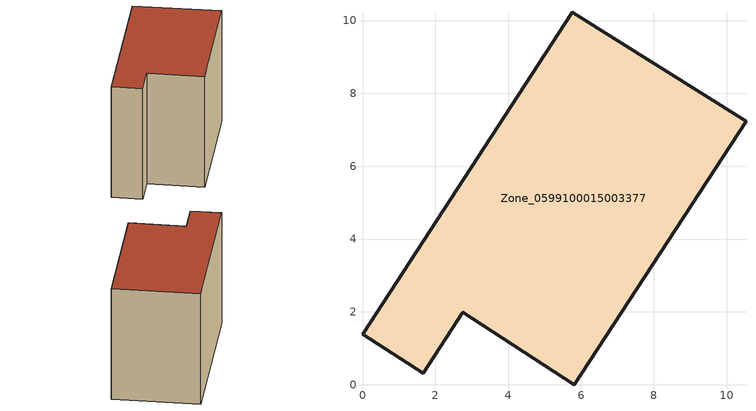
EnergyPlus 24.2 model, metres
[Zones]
Zone_0599100015003377
 floor ground (C_G): 2.76,1.99 1.67,0.31 0,1.39 5.76,10.23 10.53,7.23 5.82,0 z0.9
 wall outside (C_F): 5.76,10.23 0,1.39 1.67,0.31 2.76,1.99 5.82,0 10.53,7.23 5.76,10.23 z0.9:8.78
 roof outside (C_R): 10.53,7.23 5.76,10.23 0,1.39 1.67,0.31 2.76,1.99 5.82,0 z8.78
[BUILDING]
Pand.0599100015003377: North Axis=0; Terrain=City; Loads Convergence Tolerance Value=0.04; Temperature Convergence Tolerance Value=0.4; Solar Distribution=FullExterior; Maximum Number of Warmup Days=25; Minimum Number of Warmup Days=1
[Site:Location]
Rotterdam.The.Hague.AP_ZH_NLD Design_Conditions: Latitude=51.96; Longitude=4.45; Time Zone=1; Elevation=-4.5
[SITE:GROUNDTEMPERATURE:BUILDINGSURFACE]
18, 18, 18, 18, 18, 18, 18, 18, 18, 18, 18, 18
[MATERIAL] Thermal Absorptance=0.9; Solar Absorptance=0.7; Visible Absorptance=0.7
Name | Roughness | Thickness | Conductivity | Density | Specific Heat
G.TC.1965-1974 | MediumSmooth | 0.15 | 0.882353 | 540 | 1210
F.TC.1965-1974 | Rough | 0.3 | 0.697674 | 1920 | 840
R.TC.1965-1974 | MediumRough | 0.2 | 0.232558 | 1500 | 1000
[CONSTRUCTION]
C_G: G.TC.1965-1974
C_F: F.TC.1965-1974
C_R: R.TC.1965-1974
[ZONE]
Zone_0599100015003377: Type=1; Multiplier=1; Ceiling Height=Autocalculate; Volume=Autocalculate; Floor Area=autocalculate; Part of Total Floor Area=Yes
[ZONEINFILTRATION:DESIGNFLOWRATE]
Infil_Zone_0599100015003377: Zone or ZoneList or Space or SpaceList=Zone_0599100015003377; Schedule=AlwaysOn; Design Flow Rate Calculation Method=Flow/Area; Flow Rate per Floor Area=0.003; Constant Term Coefficient=1; Temperature Term Coefficient=0; Velocity Term Coefficient=0; Velocity Squared Term Coefficient=0
[HVACTEMPLATE:ZONE:IDEALLOADSAIRSYSTEM]
Zone_0599100015003377: Maximum Heating Supply Air Temperature=50; Minimum Cooling Supply Air Temperature=13; Maximum Heating Supply Air Humidity Ratio=0.0156; Minimum Cooling Supply Air Humidity Ratio=0.0077; Heating Limit=NoLimit; Cooling Limit=NoLimit; Dehumidification Control Type=ConstantSensibleHeatRatio; Cooling Sensible Heat Ratio=0.7; Dehumidification Setpoint=60; Humidification Control Type=None; Humidification Setpoint=30; Outdoor Air Method=None; Outdoor Air Flow Rate per Person=0.00944; Outdoor Air Flow Rate per Zone Floor Area=0; Outdoor Air Flow Rate per Zone=0; Demand Controlled Ventilation Type=None; Outdoor Air Economizer Type=NoEconomizer; Heat Recovery Type=None; Sensible Heat Recovery Effectiveness=0.7; Latent Heat Recovery Effectiveness=0.65
[ZONECONTROL:THERMOSTAT]
ThermostatControl_Zone_0599100015003377: Zone or ZoneList=Zone_0599100015003377; Control Type Schedule=DualSetpointControlType; Control 1=Thermostat_Zone_0599100015003377; Temperature Difference Between Cutout And Setpoint=0
[THERMOSTATSETPOINT:DUALSETPOINT]
Thermostat_Zone_0599100015003377: Heating Setpoint Temperature Schedule=HeatingSetpoint_Zone_0599100015003377; Cooling Setpoint Temperature Schedule=CoolingSetpoint_Zone_0599100015003377
[SCHEDULE:COMPACT]
HeatingSetpoint_Zone_0599100015003377: Through: 12/31, For: AllDays, Until: 24:00, 21
CoolingSetpoint_Zone_0599100015003377: Through: 12/31, For: AllDays, Until: 24:00, 24
DualSetpointControlType: Through: 12/31, For: AllDays, Until: 24:00, 4
AlwaysOn: Through: 12/31, For: AllDays, Until: 24:00, 1
